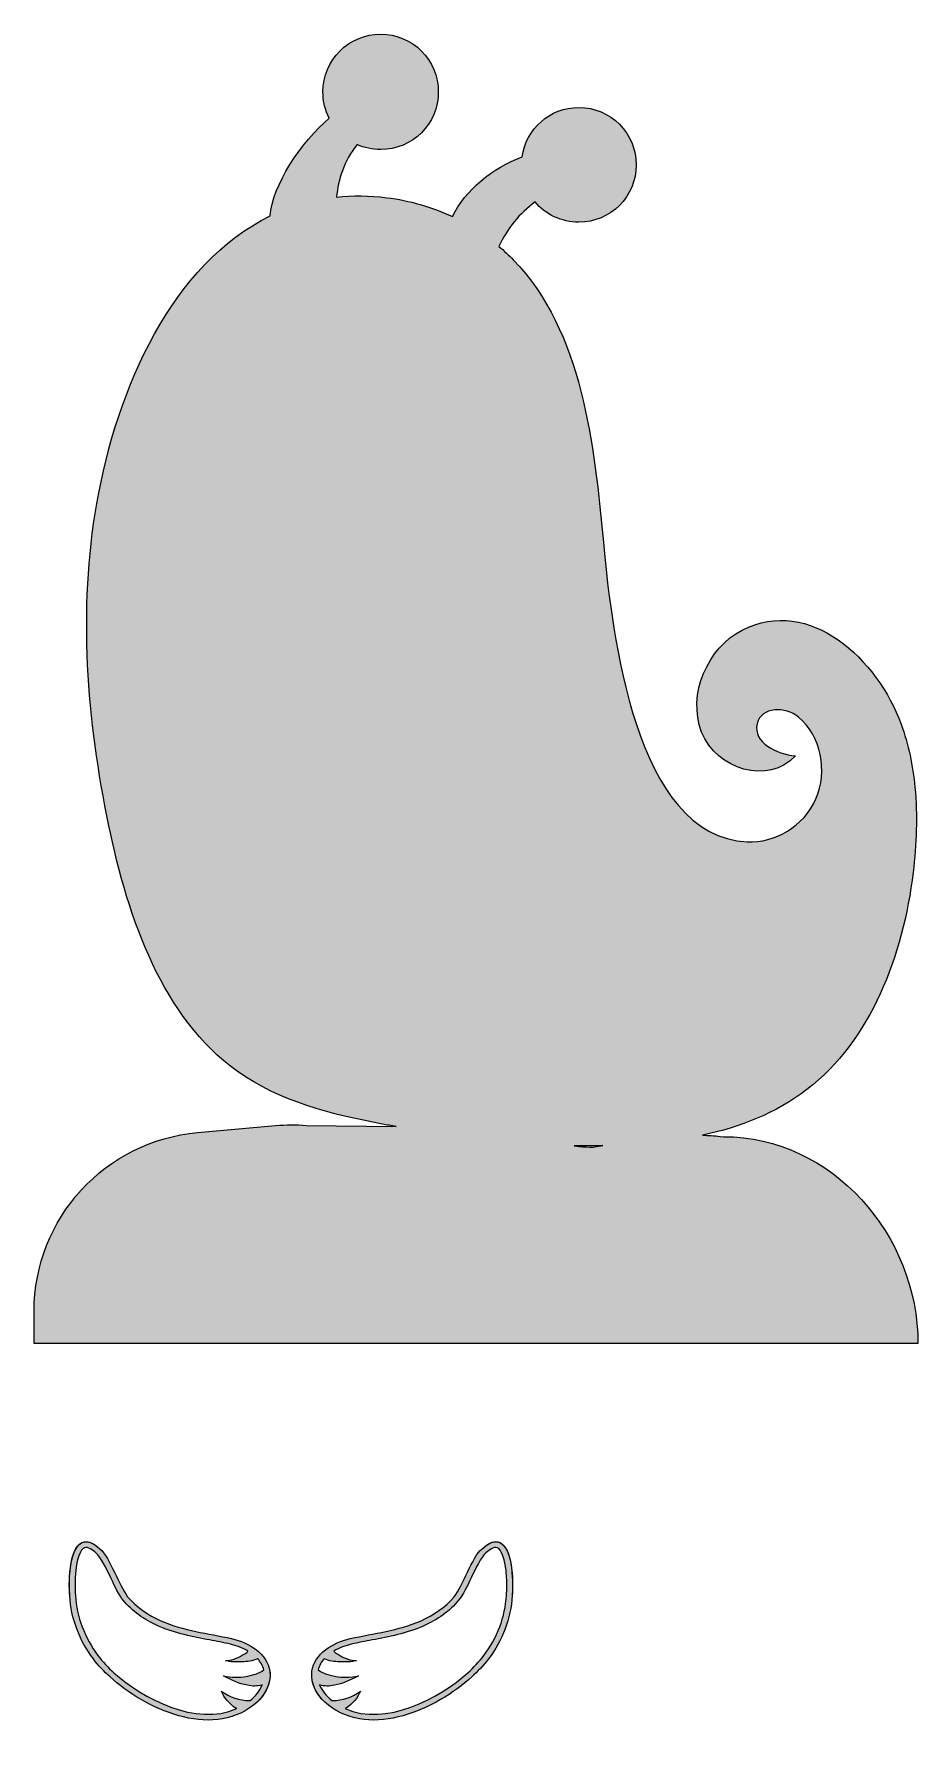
# Model space of a CAD drawing. Header units: millimetres. Extents: x 29 to 222, y -125 to -17.
# Drawn here: x 167.9 to 222, y -121.9 to -17.5 of the extents above; entities that cross this region are included whole.
import ezdxf

# ---------------------------------------------------------------- set-up
doc = ezdxf.new("R2010")
doc.units = ezdxf.units.MM
doc.header["$MEASUREMENT"] = 0
for name, color, linetype in [('e_0', 7, 'Continuous'), ('Layer 3', 7, 'Continuous'), ('Layer 4', 7, 'Continuous')]:
    doc.layers.add(name, color=color, linetype=linetype)

msp = doc.modelspace()

# ---------------------------------------------------------------- hatches: boundary and pattern name
at = {"layer": 'e_0'}
h = msp.add_hatch(color=1, dxfattribs=at)
h.dxf.hatch_style = 2
edge = h.paths.add_edge_path()
edge.add_spline(control_points=[(181.32, -119.83), (181.87, -119.4), (182.31, -118.76), (182.34, -118.07), (182.35, -117.96), (182.35, -117.86), (182.33, -117.75), (182.18, -116.67), (181.06, -115.99), (179.99, -115.75), (178.51, -115.41), (177.07, -115.28), (175.65, -114.66), (174.89, -114.32), (174.16, -113.83), (173.62, -113.18), (173.08, -112.51), (172.56, -110.81), (171.91, -110.24), (170.68, -109.13), (170.14, -110.34), (170.06, -111.98), (170.04, -112.35), (170.04, -112.73), (170.07, -113.12), (170.15, -114.51), (170.66, -115.87), (171.52, -116.99), (171.83, -117.4), (172.18, -117.77), (172.54, -118.1), (174.71, -120.06), (178.67, -121.89), (181.32, -119.83)], knot_values=[0, 0, 0, 0, 1, 1, 1, 2, 2, 2, 3, 3, 3, 4, 4, 4, 5, 5, 5, 6, 6, 6, 7, 7, 7, 8, 8, 8, 9, 9, 9, 10, 10, 10, 11, 11, 11, 11], degree=3, periodic=1)
edge = h.paths.add_edge_path()
edge.add_spline(control_points=[(181.12, -119.54), (181.11, -119.54), (181.1, -119.54), (181.09, -119.54), (180.47, -119.55), (179.85, -119.34), (179.36, -118.96), (179.54, -119.38), (179.84, -119.75), (180.23, -120), (180.25, -120.01), (180.28, -120.02), (180.3, -120.04), (177.82, -121.14), (174.54, -119.43), (172.78, -117.84), (172.42, -117.52), (172.09, -117.16), (171.8, -116.78), (170.99, -115.71), (170.5, -114.41), (170.42, -113.1), (170.39, -112.72), (170.39, -112.35), (170.41, -112), (170.47, -110.81), (170.75, -110.28), (170.98, -110.18), (171.18, -110.1), (171.5, -110.34), (171.68, -110.5), (171.99, -110.77), (172.3, -111.44), (172.59, -112.03), (172.84, -112.57), (173.08, -113.07), (173.35, -113.4), (173.88, -114.05), (174.63, -114.59), (175.51, -114.98), (176.55, -115.44), (177.62, -115.64), (178.64, -115.83), (179.06, -115.91), (179.49, -115.99), (179.91, -116.09), (180.27, -116.17), (180.65, -116.31), (180.99, -116.51), (180.97, -116.54), (180.94, -116.57), (180.93, -116.59), (180.84, -116.66), (180.74, -116.72), (180.64, -116.77), (180.32, -116.95), (179.97, -117.1), (179.61, -117.1), (179.76, -117.12), (179.96, -117.17), (180.09, -117.18), (180.29, -117.18), (180.45, -117.17), (180.65, -117.17), (180.8, -117.16), (180.95, -117.15), (181.1, -117.13), (181.27, -117.11), (181.44, -117.06), (181.58, -116.98), (181.76, -117.18), (181.89, -117.41), (181.96, -117.67), (181.75, -117.81), (181.59, -117.87), (181.51, -117.9), (181.1, -118.04), (180.66, -118.12), (180.23, -118.11), (179.98, -118.11), (179.74, -118.08), (179.5, -118.03), (179.96, -118.28), (180.44, -118.51), (180.96, -118.61), (181.26, -118.67), (181.57, -118.68), (181.86, -118.59), (181.72, -118.93), (181.46, -119.27), (181.12, -119.54)], knot_values=[0, 0, 0, 0, 1, 1, 1, 2, 2, 2, 3, 3, 3, 4, 4, 4, 5, 5, 5, 6, 6, 6, 7, 7, 7, 8, 8, 8, 9, 9, 9, 10, 10, 10, 11, 11, 11, 12, 12, 12, 13, 13, 13, 14, 14, 14, 15, 15, 15, 16, 16, 16, 17, 17, 17, 18, 18, 18, 19, 19, 19, 20, 20, 20, 21, 21, 21, 22, 22, 22, 23, 23, 23, 24, 24, 24, 25, 25, 25, 26, 26, 26, 27, 27, 27, 28, 28, 28, 29, 29, 29, 30, 30, 30, 30], degree=3, periodic=1)
h = msp.add_hatch(color=1, dxfattribs=at)
h.dxf.hatch_style = 2
edge = h.paths.add_edge_path()
edge.add_spline(control_points=[(194.7, -118.1), (195.06, -117.77), (195.41, -117.4), (195.72, -116.99), (196.58, -115.87), (197.09, -114.51), (197.18, -113.12), (197.2, -112.73), (197.2, -112.35), (197.18, -111.98), (197.1, -110.34), (196.56, -109.13), (195.33, -110.24), (194.68, -110.81), (194.16, -112.51), (193.62, -113.18), (193.08, -113.83), (192.35, -114.32), (191.59, -114.66), (190.17, -115.28), (188.73, -115.41), (187.25, -115.75), (186.18, -115.99), (185.06, -116.67), (184.91, -117.75), (184.9, -117.86), (184.89, -117.96), (184.9, -118.07), (184.93, -118.76), (185.37, -119.4), (185.92, -119.83), (188.57, -121.89), (192.53, -120.06), (194.7, -118.1)], knot_values=[0, 0, 0, 0, 1, 1, 1, 2, 2, 2, 3, 3, 3, 4, 4, 4, 5, 5, 5, 6, 6, 6, 7, 7, 7, 8, 8, 8, 9, 9, 9, 10, 10, 10, 11, 11, 11, 11], degree=3, periodic=1)
edge = h.paths.add_edge_path()
edge.add_spline(control_points=[(185.38, -118.59), (185.67, -118.68), (185.98, -118.67), (186.28, -118.61), (186.8, -118.51), (187.28, -118.28), (187.75, -118.03), (187.51, -118.08), (187.26, -118.11), (187.01, -118.11), (186.58, -118.12), (186.14, -118.04), (185.73, -117.9), (185.65, -117.87), (185.49, -117.81), (185.29, -117.67), (185.35, -117.41), (185.48, -117.18), (185.66, -116.98), (185.8, -117.06), (185.97, -117.11), (186.14, -117.13), (186.29, -117.15), (186.44, -117.16), (186.59, -117.17), (186.79, -117.17), (186.95, -117.18), (187.15, -117.18), (187.28, -117.17), (187.48, -117.12), (187.63, -117.1), (187.27, -117.1), (186.92, -116.95), (186.6, -116.77), (186.5, -116.72), (186.4, -116.66), (186.32, -116.59), (186.3, -116.57), (186.27, -116.54), (186.25, -116.51), (186.59, -116.31), (186.97, -116.17), (187.33, -116.09), (187.75, -115.99), (188.18, -115.91), (188.6, -115.83), (189.63, -115.64), (190.69, -115.44), (191.73, -114.98), (192.61, -114.59), (193.36, -114.05), (193.89, -113.4), (194.16, -113.07), (194.4, -112.57), (194.66, -112.03), (194.94, -111.44), (195.26, -110.77), (195.56, -110.5), (195.74, -110.34), (196.06, -110.1), (196.26, -110.18), (196.49, -110.28), (196.77, -110.81), (196.83, -112), (196.85, -112.35), (196.85, -112.72), (196.82, -113.1), (196.75, -114.41), (196.25, -115.71), (195.44, -116.78), (195.15, -117.16), (194.82, -117.52), (194.46, -117.84), (192.7, -119.43), (189.43, -121.14), (186.94, -120.04), (186.96, -120.02), (186.99, -120.01), (187.01, -120), (187.4, -119.75), (187.71, -119.38), (187.88, -118.96), (187.39, -119.34), (186.77, -119.55), (186.15, -119.54), (186.14, -119.54), (186.13, -119.54), (186.12, -119.54), (185.78, -119.27), (185.52, -118.93), (185.38, -118.59)], knot_values=[0, 0, 0, 0, 1, 1, 1, 2, 2, 2, 3, 3, 3, 4, 4, 4, 5, 5, 5, 6, 6, 6, 7, 7, 7, 8, 8, 8, 9, 9, 9, 10, 10, 10, 11, 11, 11, 12, 12, 12, 13, 13, 13, 14, 14, 14, 15, 15, 15, 16, 16, 16, 17, 17, 17, 18, 18, 18, 19, 19, 19, 20, 20, 20, 21, 21, 21, 22, 22, 22, 23, 23, 23, 24, 24, 24, 25, 25, 25, 26, 26, 26, 27, 27, 27, 28, 28, 28, 29, 29, 29, 30, 30, 30, 30], degree=3, periodic=1)
at = {"layer": 'Layer 3'}
h = msp.add_hatch(color=1, dxfattribs=at)
h.dxf.hatch_style = 2
edge = h.paths.add_edge_path()
edge.add_spline(control_points=[(210.12, -85), (210.12, -85), (209.91, -84.98), (209.91, -84.98), (209.55, -84.94), (209.19, -84.92), (208.83, -84.91), (211.12, -84.42), (213.34, -83.57), (215.23, -82.11), (219.13, -79.11), (221.12, -73.92), (221.73, -68.81), (221.94, -67.08), (222.01, -65.31), (221.84, -63.59), (221.72, -62.27), (221.45, -60.98), (221, -59.74), (219.55, -55.76), (215.42, -51.86), (211.26, -53.97), (209.16, -55.04), (207.88, -57.91), (208.78, -60.22), (209.68, -62.53), (212.88, -63.45), (214.52, -61.68), (213.39, -61.54), (211.9, -60.88), (212.18, -59.7), (212.43, -58.64), (213.9, -58.65), (214.71, -59.3), (216.09, -60.41), (216.52, -62.63), (215.78, -64.31), (215.04, -65.99), (213.28, -67.02), (211.56, -66.94), (204.68, -66.62), (203.29, -54.14), (202.78, -48.78), (202.19, -42.52), (201.47, -35.66), (197.26, -31.3), (196.98, -31), (196.67, -30.73), (196.36, -30.46), (196.86, -29.4), (197.62, -28.42), (198.58, -27.74), (199.22, -28.5), (200.18, -28.98), (201.26, -28.98), (203.2, -28.98), (204.77, -27.41), (204.77, -25.47), (204.77, -23.53), (203.2, -21.95), (201.26, -21.95), (199.48, -21.95), (198.02, -23.27), (197.78, -24.98), (195.96, -25.66), (194.32, -27.01), (193.51, -28.63), (192.24, -28.04), (190.88, -27.65), (189.5, -27.48), (188.42, -27.34), (187.39, -27.34), (186.41, -27.44), (186.47, -26.9), (186.58, -26.36), (186.77, -25.83), (186.98, -25.26), (187.29, -24.7), (187.68, -24.23), (188.12, -24.42), (188.6, -24.53), (189.12, -24.53), (191.07, -24.53), (192.65, -22.95), (192.65, -21), (192.65, -19.04), (191.07, -17.46), (189.12, -17.46), (187.16, -17.46), (185.58, -19.04), (185.58, -21), (185.58, -21.58), (185.72, -22.13), (185.97, -22.61), (184.27, -24.03), (182.46, -26.76), (182.35, -28.6), (176.39, -31.5), (172.97, -39.08), (171.73, -46.22), (170.59, -52.73), (171.13, -59.48), (172.47, -65.95), (173.66, -71.71), (175.77, -77.72), (180.33, -80.99), (182.96, -82.87), (186.12, -83.63), (189.23, -84.23), (189.5, -84.28), (189.78, -84.33), (190.06, -84.38), (190.06, -84.38), (184.56, -84.31), (184.56, -84.31), (183.93, -84.26), (183.3, -84.26), (182.68, -84.32), (182.68, -84.32), (177.91, -84.75), (177.91, -84.75), (172.24, -85.25), (167.89, -90.01), (167.89, -95.7), (167.89, -95.7), (167.89, -97.67), (167.89, -97.67), (167.89, -97.67), (222.03, -97.67), (222.03, -97.67), (222.03, -97.67), (222.03, -97.67), (222.03, -97.67), (222.03, -91.03), (216.76, -85), (210.12, -85)], knot_values=[0, 0, 0, 0, 1, 1, 1, 2, 2, 2, 3, 3, 3, 4, 4, 4, 5, 5, 5, 6, 6, 6, 7, 7, 7, 8, 8, 8, 9, 9, 9, 10, 10, 10, 11, 11, 11, 12, 12, 12, 13, 13, 13, 14, 14, 14, 15, 15, 15, 16, 16, 16, 17, 17, 17, 18, 18, 18, 19, 19, 19, 20, 20, 20, 21, 21, 21, 22, 22, 22, 23, 23, 23, 24, 24, 24, 25, 25, 25, 26, 26, 26, 27, 27, 27, 28, 28, 28, 29, 29, 29, 30, 30, 30, 31, 31, 31, 32, 32, 32, 33, 33, 33, 34, 34, 34, 35, 35, 35, 36, 36, 36, 37, 37, 37, 38, 38, 38, 39, 39, 39, 40, 40, 40, 41, 41, 41, 42, 42, 42, 43, 43, 43, 44, 44, 44, 45, 45, 45, 45], degree=3, periodic=1)
edge = h.paths.add_edge_path()
edge.add_spline(control_points=[(202.11, -85.64), (201.84, -85.64), (201.56, -85.63), (201.28, -85.61), (201.28, -85.61), (200.97, -85.56), (200.97, -85.56), (201.56, -85.57), (202.14, -85.57), (202.73, -85.55), (202.73, -85.55), (202.11, -85.64), (202.11, -85.64)], knot_values=[0, 0, 0, 0, 1, 1, 1, 2, 2, 2, 3, 3, 3, 4, 4, 4, 4], degree=3, periodic=1)

# ---------------------------------------------------------------- linework, layer by layer
at = {"layer": 'e_0', "lineweight": 0}
for points, knots in [([(181.32, -119.83), (181.87, -119.4), (182.31, -118.76), (182.34, -118.07), (182.35, -117.96), (182.35, -117.86), (182.33, -117.75), (182.18, -116.67), (181.06, -115.99), (179.99, -115.75), (178.51, -115.41), (177.07, -115.28), (175.65, -114.66), (174.89, -114.32), (174.16, -113.83), (173.62, -113.18), (173.08, -112.51), (172.56, -110.81), (171.91, -110.24), (170.68, -109.13), (170.14, -110.34), (170.06, -111.98), (170.04, -112.35), (170.04, -112.73), (170.07, -113.12), (170.15, -114.51), (170.66, -115.87), (171.52, -116.99), (171.83, -117.4), (172.18, -117.77), (172.54, -118.1), (174.71, -120.06), (178.67, -121.89), (181.32, -119.83)], [0, 0, 0, 0, 1, 1, 1, 2, 2, 2, 3, 3, 3, 4, 4, 4, 5, 5, 5, 6, 6, 6, 7, 7, 7, 8, 8, 8, 9, 9, 9, 10, 10, 10, 11, 11, 11, 11]), ([(194.7, -118.1), (195.06, -117.77), (195.41, -117.4), (195.72, -116.99), (196.58, -115.87), (197.09, -114.51), (197.18, -113.12), (197.2, -112.73), (197.2, -112.35), (197.18, -111.98), (197.1, -110.34), (196.56, -109.13), (195.33, -110.24), (194.68, -110.81), (194.16, -112.51), (193.62, -113.18), (193.08, -113.83), (192.35, -114.32), (191.59, -114.66), (190.17, -115.28), (188.73, -115.41), (187.25, -115.75), (186.18, -115.99), (185.06, -116.67), (184.91, -117.75), (184.9, -117.86), (184.89, -117.96), (184.9, -118.07), (184.93, -118.76), (185.37, -119.4), (185.92, -119.83), (188.57, -121.89), (192.53, -120.06), (194.7, -118.1)], [0, 0, 0, 0, 1, 1, 1, 2, 2, 2, 3, 3, 3, 4, 4, 4, 5, 5, 5, 6, 6, 6, 7, 7, 7, 8, 8, 8, 9, 9, 9, 10, 10, 10, 11, 11, 11, 11]), ([(181.12, -119.54), (181.11, -119.54), (181.1, -119.54), (181.09, -119.54), (180.47, -119.55), (179.85, -119.34), (179.36, -118.96), (179.54, -119.38), (179.84, -119.75), (180.23, -120), (180.25, -120.01), (180.28, -120.02), (180.3, -120.04), (177.82, -121.14), (174.54, -119.43), (172.78, -117.84), (172.42, -117.52), (172.09, -117.16), (171.8, -116.78), (170.99, -115.71), (170.5, -114.41), (170.42, -113.1), (170.39, -112.72), (170.39, -112.35), (170.41, -112), (170.47, -110.81), (170.75, -110.28), (170.98, -110.18), (171.18, -110.1), (171.5, -110.34), (171.68, -110.5), (171.99, -110.77), (172.3, -111.44), (172.59, -112.03), (172.84, -112.57), (173.08, -113.07), (173.35, -113.4), (173.88, -114.05), (174.63, -114.59), (175.51, -114.98), (176.55, -115.44), (177.62, -115.64), (178.64, -115.83), (179.06, -115.91), (179.49, -115.99), (179.91, -116.09), (180.27, -116.17), (180.65, -116.31), (180.99, -116.51), (180.97, -116.54), (180.94, -116.57), (180.93, -116.59), (180.84, -116.66), (180.74, -116.72), (180.64, -116.77), (180.32, -116.95), (179.97, -117.1), (179.61, -117.1), (179.76, -117.12), (179.96, -117.17), (180.09, -117.18), (180.29, -117.18), (180.45, -117.17), (180.65, -117.17), (180.8, -117.16), (180.95, -117.15), (181.1, -117.13), (181.27, -117.11), (181.44, -117.06), (181.58, -116.98), (181.76, -117.18), (181.89, -117.41), (181.96, -117.67), (181.75, -117.81), (181.59, -117.87), (181.51, -117.9), (181.1, -118.04), (180.66, -118.12), (180.23, -118.11), (179.98, -118.11), (179.74, -118.08), (179.5, -118.03), (179.96, -118.28), (180.44, -118.51), (180.96, -118.61), (181.26, -118.67), (181.57, -118.68), (181.86, -118.59), (181.72, -118.93), (181.46, -119.27), (181.12, -119.54)], [0, 0, 0, 0, 1, 1, 1, 2, 2, 2, 3, 3, 3, 4, 4, 4, 5, 5, 5, 6, 6, 6, 7, 7, 7, 8, 8, 8, 9, 9, 9, 10, 10, 10, 11, 11, 11, 12, 12, 12, 13, 13, 13, 14, 14, 14, 15, 15, 15, 16, 16, 16, 17, 17, 17, 18, 18, 18, 19, 19, 19, 20, 20, 20, 21, 21, 21, 22, 22, 22, 23, 23, 23, 24, 24, 24, 25, 25, 25, 26, 26, 26, 27, 27, 27, 28, 28, 28, 29, 29, 29, 30, 30, 30, 30]), ([(185.38, -118.59), (185.67, -118.68), (185.98, -118.67), (186.28, -118.61), (186.8, -118.51), (187.28, -118.28), (187.75, -118.03), (187.51, -118.08), (187.26, -118.11), (187.01, -118.11), (186.58, -118.12), (186.14, -118.04), (185.73, -117.9), (185.65, -117.87), (185.49, -117.81), (185.29, -117.67), (185.35, -117.41), (185.48, -117.18), (185.66, -116.98), (185.8, -117.06), (185.97, -117.11), (186.14, -117.13), (186.29, -117.15), (186.44, -117.16), (186.59, -117.17), (186.79, -117.17), (186.95, -117.18), (187.15, -117.18), (187.28, -117.17), (187.48, -117.12), (187.63, -117.1), (187.27, -117.1), (186.92, -116.95), (186.6, -116.77), (186.5, -116.72), (186.4, -116.66), (186.32, -116.59), (186.3, -116.57), (186.27, -116.54), (186.25, -116.51), (186.59, -116.31), (186.97, -116.17), (187.33, -116.09), (187.75, -115.99), (188.18, -115.91), (188.6, -115.83), (189.63, -115.64), (190.69, -115.44), (191.73, -114.98), (192.61, -114.59), (193.36, -114.05), (193.89, -113.4), (194.16, -113.07), (194.4, -112.57), (194.66, -112.03), (194.94, -111.44), (195.26, -110.77), (195.56, -110.5), (195.74, -110.34), (196.06, -110.1), (196.26, -110.18), (196.49, -110.28), (196.77, -110.81), (196.83, -112), (196.85, -112.35), (196.85, -112.72), (196.82, -113.1), (196.75, -114.41), (196.25, -115.71), (195.44, -116.78), (195.15, -117.16), (194.82, -117.52), (194.46, -117.84), (192.7, -119.43), (189.43, -121.14), (186.94, -120.04), (186.96, -120.02), (186.99, -120.01), (187.01, -120), (187.4, -119.75), (187.71, -119.38), (187.88, -118.96), (187.39, -119.34), (186.77, -119.55), (186.15, -119.54), (186.14, -119.54), (186.13, -119.54), (186.12, -119.54), (185.78, -119.27), (185.52, -118.93), (185.38, -118.59)], [0, 0, 0, 0, 1, 1, 1, 2, 2, 2, 3, 3, 3, 4, 4, 4, 5, 5, 5, 6, 6, 6, 7, 7, 7, 8, 8, 8, 9, 9, 9, 10, 10, 10, 11, 11, 11, 12, 12, 12, 13, 13, 13, 14, 14, 14, 15, 15, 15, 16, 16, 16, 17, 17, 17, 18, 18, 18, 19, 19, 19, 20, 20, 20, 21, 21, 21, 22, 22, 22, 23, 23, 23, 24, 24, 24, 25, 25, 25, 26, 26, 26, 27, 27, 27, 28, 28, 28, 29, 29, 29, 30, 30, 30, 30])]:
    msp.add_open_spline(points, degree=3, knots=knots, dxfattribs=at)
at = {"layer": 'Layer 3', "lineweight": 0}
for points, knots in [([(210.12, -85), (210.12, -85), (209.91, -84.98), (209.91, -84.98), (209.55, -84.94), (209.19, -84.92), (208.83, -84.91), (211.12, -84.42), (213.34, -83.57), (215.23, -82.11), (219.13, -79.11), (221.12, -73.92), (221.73, -68.81), (221.94, -67.08), (222.01, -65.31), (221.84, -63.59), (221.72, -62.27), (221.45, -60.98), (221, -59.74), (219.55, -55.76), (215.42, -51.86), (211.26, -53.97), (209.16, -55.04), (207.88, -57.91), (208.78, -60.22), (209.68, -62.53), (212.88, -63.45), (214.52, -61.68), (213.39, -61.54), (211.9, -60.88), (212.18, -59.7), (212.43, -58.64), (213.9, -58.65), (214.71, -59.3), (216.09, -60.41), (216.52, -62.63), (215.78, -64.31), (215.04, -65.99), (213.28, -67.02), (211.56, -66.94), (204.68, -66.62), (203.29, -54.14), (202.78, -48.78), (202.19, -42.52), (201.47, -35.66), (197.26, -31.3), (196.98, -31), (196.67, -30.73), (196.36, -30.46), (196.86, -29.4), (197.62, -28.42), (198.58, -27.74), (199.22, -28.5), (200.18, -28.98), (201.26, -28.98), (203.2, -28.98), (204.77, -27.41), (204.77, -25.47), (204.77, -23.53), (203.2, -21.95), (201.26, -21.95), (199.48, -21.95), (198.02, -23.27), (197.78, -24.98), (195.96, -25.66), (194.32, -27.01), (193.51, -28.63), (192.24, -28.04), (190.88, -27.65), (189.5, -27.48), (188.42, -27.34), (187.39, -27.34), (186.41, -27.44), (186.47, -26.9), (186.58, -26.36), (186.77, -25.83), (186.98, -25.26), (187.29, -24.7), (187.68, -24.23), (188.12, -24.42), (188.6, -24.53), (189.12, -24.53), (191.07, -24.53), (192.65, -22.95), (192.65, -21), (192.65, -19.04), (191.07, -17.46), (189.12, -17.46), (187.16, -17.46), (185.58, -19.04), (185.58, -21), (185.58, -21.58), (185.72, -22.13), (185.97, -22.61), (184.27, -24.03), (182.46, -26.76), (182.35, -28.6), (176.39, -31.5), (172.97, -39.08), (171.73, -46.22), (170.59, -52.73), (171.13, -59.48), (172.47, -65.95), (173.66, -71.71), (175.77, -77.72), (180.33, -80.99), (182.96, -82.87), (186.12, -83.63), (189.23, -84.23), (189.5, -84.28), (189.78, -84.33), (190.06, -84.38), (190.06, -84.38), (184.56, -84.31), (184.56, -84.31), (183.93, -84.26), (183.3, -84.26), (182.68, -84.32), (182.68, -84.32), (177.91, -84.75), (177.91, -84.75), (172.24, -85.25), (167.89, -90.01), (167.89, -95.7), (167.89, -95.7), (167.89, -97.67), (167.89, -97.67), (167.89, -97.67), (222.03, -97.67), (222.03, -97.67), (222.03, -97.67), (222.03, -97.67), (222.03, -97.67), (222.03, -91.03), (216.76, -85), (210.12, -85)], [0, 0, 0, 0, 1, 1, 1, 2, 2, 2, 3, 3, 3, 4, 4, 4, 5, 5, 5, 6, 6, 6, 7, 7, 7, 8, 8, 8, 9, 9, 9, 10, 10, 10, 11, 11, 11, 12, 12, 12, 13, 13, 13, 14, 14, 14, 15, 15, 15, 16, 16, 16, 17, 17, 17, 18, 18, 18, 19, 19, 19, 20, 20, 20, 21, 21, 21, 22, 22, 22, 23, 23, 23, 24, 24, 24, 25, 25, 25, 26, 26, 26, 27, 27, 27, 28, 28, 28, 29, 29, 29, 30, 30, 30, 31, 31, 31, 32, 32, 32, 33, 33, 33, 34, 34, 34, 35, 35, 35, 36, 36, 36, 37, 37, 37, 38, 38, 38, 39, 39, 39, 40, 40, 40, 41, 41, 41, 42, 42, 42, 43, 43, 43, 44, 44, 44, 45, 45, 45, 45]), ([(202.11, -85.64), (201.84, -85.64), (201.56, -85.63), (201.28, -85.61), (201.28, -85.61), (200.97, -85.56), (200.97, -85.56), (201.56, -85.57), (202.14, -85.57), (202.73, -85.55), (202.73, -85.55), (202.11, -85.64), (202.11, -85.64)], [0, 0, 0, 0, 1, 1, 1, 2, 2, 2, 3, 3, 3, 4, 4, 4, 4])]:
    msp.add_open_spline(points, degree=3, knots=knots, dxfattribs=at)
at = {"layer": 'Layer 4', "lineweight": 0}
for points in [[(171.52, -116.99), (171.83, -117.4), (172.18, -117.77), (172.54, -118.1), (174.71, -120.06), (178.67, -121.89), (181.32, -119.83), (181.96, -119.34), (182.44, -118.55), (182.33, -117.75), (182.18, -116.67), (181.06, -115.99), (179.99, -115.75), (178.51, -115.41), (177.07, -115.28), (175.65, -114.66), (174.89, -114.32), (174.16, -113.83), (173.62, -113.18), (173.08, -112.51), (172.56, -110.81), (171.91, -110.24), (170.41, -108.89), (169.94, -111), (170.07, -113.12), (170.15, -114.51), (170.66, -115.87), (171.52, -116.99)], [(195.33, -110.24), (194.68, -110.81), (194.16, -112.51), (193.62, -113.18), (193.08, -113.83), (192.35, -114.32), (191.59, -114.66), (190.17, -115.28), (188.73, -115.41), (187.25, -115.75), (186.18, -115.99), (185.06, -116.67), (184.91, -117.75), (184.8, -118.55), (185.28, -119.34), (185.92, -119.83), (188.57, -121.89), (192.53, -120.06), (194.7, -118.1), (195.06, -117.77), (195.41, -117.4), (195.72, -116.99), (196.58, -115.87), (197.09, -114.51), (197.18, -113.12), (197.3, -111), (196.84, -108.89), (195.33, -110.24)]]:
    msp.add_open_spline(points, degree=3, knots=[0, 0, 0, 0, 1, 1, 1, 2, 2, 2, 3, 3, 3, 4, 4, 4, 5, 5, 5, 6, 6, 6, 7, 7, 7, 8, 8, 8, 9, 9, 9, 9], dxfattribs=at)

doc.saveas('drawing.dxf')
